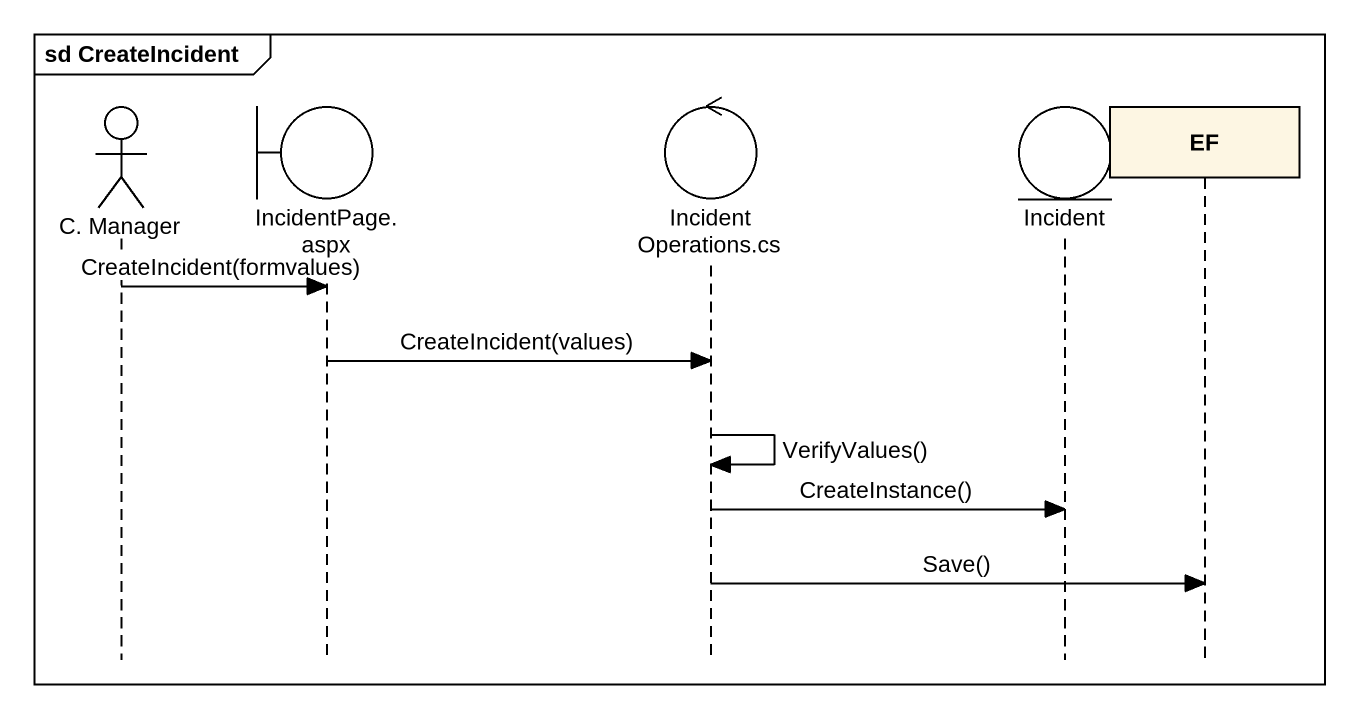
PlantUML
@startuml
mainframe sd CreateIncident
hide footbox
actor "C. Manager" as C_Manager
boundary "IncidentPage.aspx" as IncidentPage_aspx
control "IncidentOperations.cs" as IncidentOperations_cs
entity Incident
participant EF

C_Manager -> IncidentPage_aspx : CreateIncident(formvalues)
IncidentPage_aspx -> IncidentOperations_cs : CreateIncident(values)
IncidentOperations_cs -> IncidentOperations_cs : VerifyValues()
IncidentOperations_cs -> Incident : CreateInstance()
IncidentOperations_cs -> EF : Save()
@enduml
